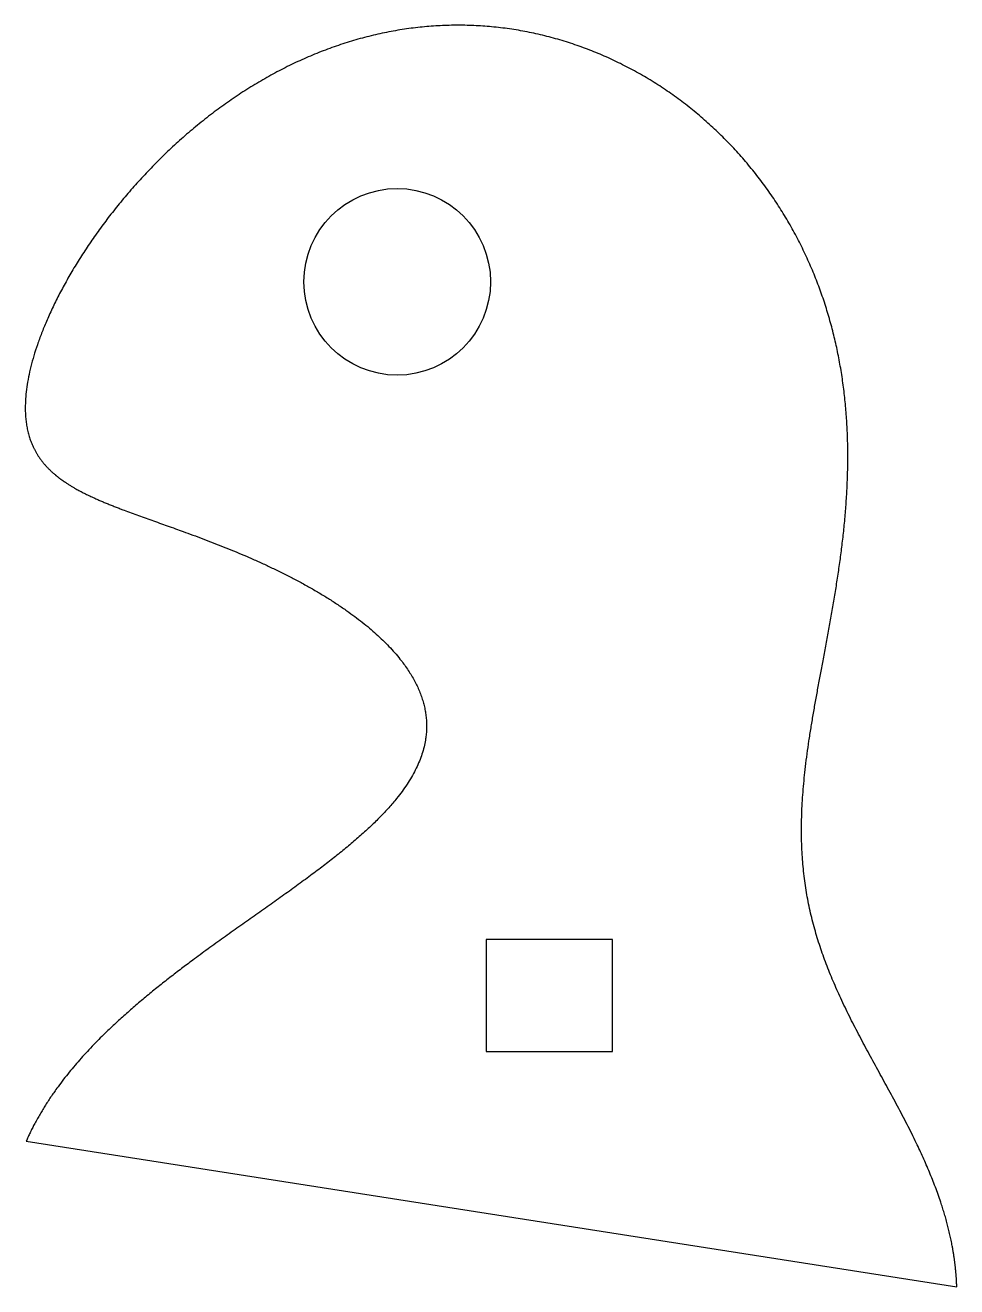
# Model space of a CAD drawing. Header units: millimetres. Extents: x -15.1 to 46.3, y -52.8 to 30.4.
import ezdxf

# ---------------------------------------------------------------- set-up
doc = ezdxf.new("R2010")
doc.units = ezdxf.units.MM
for name, color, linetype in [('Hole', 6, 'Continuous'), ('InnerContour', 2, 'Continuous'), ('OuterContour', 3, 'Continuous')]:
    doc.layers.add(name, color=color, linetype=linetype)

msp = doc.modelspace()

# ---------------------------------------------------------------- linework, layer by layer
at = {"layer": 'Hole', "linetype": 'CONTINUOUS'}
msp.add_circle((9.435, 13.465), 6.155, dxfattribs=at)
at = {"layer": 'InnerContour', "linetype": 'CONTINUOUS'}
msp.add_lwpolyline([(15.307, -29.901), (15.307, -37.291), (23.642, -37.291), (23.642, -29.901)], close=True, dxfattribs=at)
at = {"layer": 'OuterContour', "linetype": 'CONTINUOUS'}
msp.add_lwpolyline([(-15.03, -43.212), (46.344, -52.815)], dxfattribs=at)
msp.add_open_spline([(46.344, -52.815), (46.314, -51.868), (46.097, -49.772), (45.274, -46.568), (43.366, -42.377), (40.408, -37.313), (37.685, -32.131), (36.063, -26.784), (35.869, -21.052), (36.827, -14.796), (38.28, -7.979), (39.376, -0.682), (39.283, 6.875), (37.359, 14.319), (33.401, 21.089), (27.612, 26.521), (20.472, 29.988), (12.634, 31.022), (4.815, 29.447), (-2.317, 25.513), (-8.241, 19.991), (-12.567, 13.892), (-14.544, 9.368), (-15.134, 6.525), (-15.131, 4.912), (-15.03, 4.175), (-14.93, 3.438), (-14.533, 2.103), (-13.353, 0.508), (-10.659, -0.981), (-5.752, -2.573), (0.08, -4.678), (5.811, -7.616), (10.193, -11.265), (12.127, -15.325), (10.943, -19.477), (6.804, -23.635), (0.636, -27.941), (-6.023, -32.496), (-10.711, -36.569), (-13.327, -39.879), (-14.565, -42.144), (-15.03, -43.212)], degree=5, knots=[0.714252, 0.714252, 0.714252, 0.714252, 0.714252, 0.714252, 0.7324299, 0.7546521, 0.7768743, 0.7990965, 0.8213188, 0.843541, 0.8657632, 0.8879854, 0.9102076, 0.9324299, 0.9546521, 0.9768743, 0.9990965, 1.0213188, 1.043541, 1.0657632, 1.0879854, 1.1102076, 1.1324299, 1.1546521, 1.1768743, 1.1768743, 1.1768743, 1.1768743, 1.1768743, 1.1990965, 1.2213188, 1.243541, 1.2657632, 1.2879854, 1.3102076, 1.3324299, 1.3546521, 1.3768743, 1.3990965, 1.4213188, 1.443541, 1.4626223, 1.4626223, 1.4626223, 1.4626223, 1.4626223, 1.4626223], dxfattribs=at)

doc.saveas('drawing.dxf')
